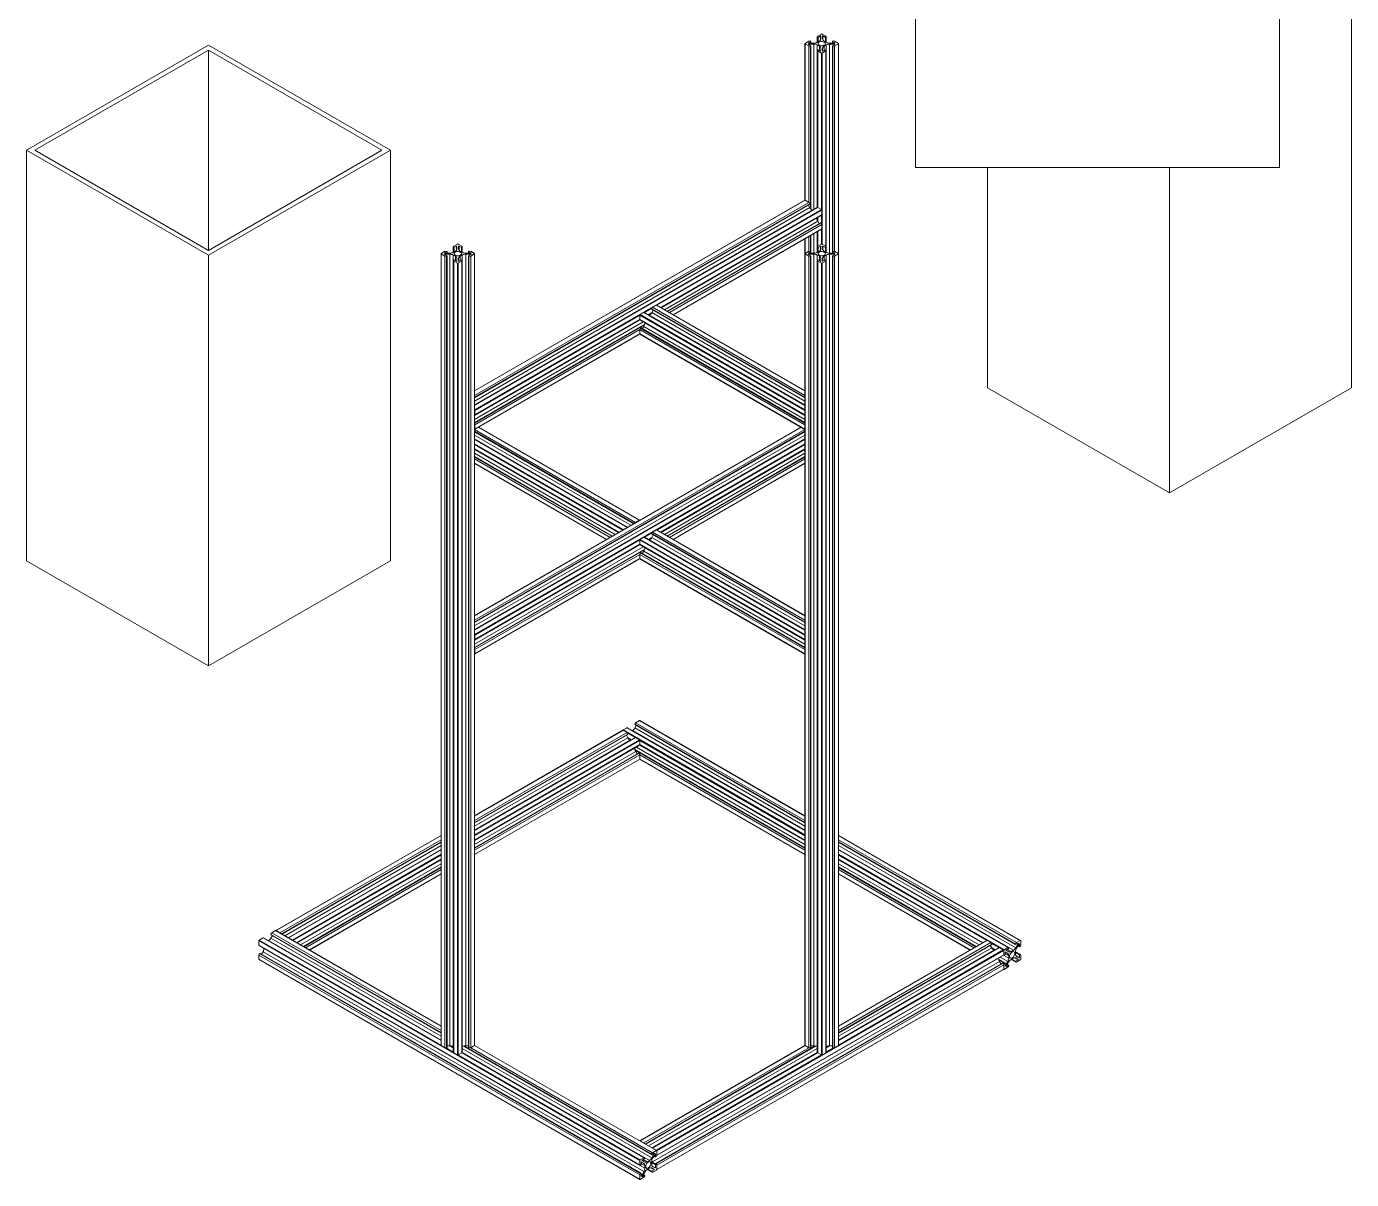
# Model space of a CAD drawing. Header units: millimetres. Extents: x -331 to 5585, y -2655 to 1513.
# Drawn here: x 4478 to 5585, y -880 to 83 of the extents above; entities that cross this region are included whole.
import ezdxf

# ---------------------------------------------------------------- set-up
doc = ezdxf.new("R2010")
doc.units = ezdxf.units.MM

msp = doc.modelspace()

# ---------------------------------------------------------------- linework, layer by layer
at = {"color": 7, "linetype": 'Continuous', "lineweight": 15}
for p, q in [((5220.5, -34.8), (5220.5, 148.9)), ((5524.5, 148.9), (5524.5, -34.8)), ((5584.8, 124), (5584.8, -218.9)), ((4477.8, -20.4), (4629.8, 67.4)), ((4629.8, 67.4), (4781.9, -20.4)), ((5128.2, 68.7), (5128.2, -62)), ((5128.3, 68.9), (5131.5, 70.7)), ((5131.5, 66.8), (5128.3, 68.6)), ((5133.2, 70.5), (5131.2, 69.3)), ((5131.2, 68.1), (5133.2, 67)), ((5131.3, 69.1), (5135.6, 69.1)), ((5135.6, 68.3), (5131.3, 68.3)), ((5132.9, 70.7), (5133.2, 70.5)), ((5133.2, 67), (5132.9, 66.8)), ((5133.2, 69.1), (5133.2, 70.5)), ((5133.2, 67), (5133.2, -69.6)), ((5138.4, 69.8), (5140.3, 70.9)), ((5140.3, 66.6), (5138.4, 67.7)), ((5138.5, 74.5), (5138.5, 69.9)), ((5138.8, 74.9), (5141.9, 76.7)), ((5139.1, 73.9), (5138.8, 74.1)), ((5141.2, 75.1), (5139.1, 73.9)), ((5139.1, 73.9), (5139.1, 70.2)), ((5141.5, 72.6), (5141.5, 75)), ((5142.5, 76.7), (5145.6, 74.9)), ((5142.9, 75), (5142.9, 72.6)), ((5145.3, 73.9), (5143.2, 75.1)), ((5144.1, 70.9), (5146, 69.8)), ((5146, 67.7), (5144.1, 66.6)), ((5145.6, 74.1), (5145.3, 73.9)), ((5145.3, 70.2), (5145.3, 73.9)), ((5145.9, 69.9), (5145.9, 74.5)), ((5148.8, 69.1), (5153, 69.1)), ((5153, 68.3), (5148.8, 68.3)), ((5151.1, 70.5), (5151.5, 70.7)), ((5153.2, 69.3), (5151.1, 70.5)), ((5151.1, 70.5), (5151.1, 69.1)), ((5151.1, 67), (5153.2, 68.1)), ((5151.5, 66.8), (5151.1, 67)), ((5151.1, -105), (5151.1, 67)), ((5152.9, 70.7), (5156.1, 68.9)), ((5156.1, 68.6), (5152.9, 66.8)), ((5156.2, -106.8), (5156.2, 68.7)), ((4484.9, -20.4), (4629.8, 63.3)), ((4629.8, 63.3), (4774.8, -20.4)), ((4629.8, 63.3), (4629.8, -104.1)), ((5138.5, 63), (5138.5, -68)), ((5138.8, 63.4), (5139.1, 63.6)), ((5141.9, 60.7), (5138.8, 62.6)), ((5139.1, 63.6), (5141.2, 62.4)), ((5141.5, 62.5), (5141.5, 64.9)), ((5145.6, 62.6), (5142.5, 60.7)), ((5142.9, 64.9), (5142.9, 62.5)), ((5143.2, 62.4), (5145.3, 63.6)), ((5145.3, 63.6), (5145.6, 63.4)), ((5145.9, -101), (5145.9, 63)), ((4477.8, -20.4), (4477.8, -363.3)), ((4629.8, -108.1), (4477.8, -20.4)), ((4629.8, -104.1), (4484.9, -20.4)), ((4781.9, -20.4), (4629.8, -108.1)), ((4774.8, -20.4), (4629.8, -104.1)), ((4781.9, -20.4), (4781.9, -363.3)), ((5524.5, -34.8), (5220.5, -34.8)), ((5280.7, -34.8), (5280.7, -218.9)), ((5432.8, -34.8), (5432.8, -306.7)), ((5128.1, -62), (4852.1, -221.4)), ((5132.2, -65.5), (4852.1, -227.2)), ((5131.5, -63.9), (5128.3, -62.1)), ((5132.2, -68.2), (5131, -66.2)), ((5132.2, -65.5), (5132.2, -65.1)), ((5138.3, -68), (4852.1, -233.2)), ((5007.9, -151.9), (5142, -74.5)), ((5134.2, -70.4), (5134.2, -70.3)), ((5138, -76.9), (5138, -76.8)), ((5138.5, -76.5), (5138.5, -79.1)), ((5141.9, -69.9), (5138.8, -68.1)), ((5142.2, -74), (5142.2, -70.4)), ((5013.1, -154.9), (5141.1, -81)), ((5018.1, -157.8), (5142.1, -86.3)), ((5138.5, -88.4), (5138.5, -105.7)), ((5139.9, -81.7), (5138.8, -79.7)), ((5141.5, -81.2), (5141.1, -81)), ((5142.2, -86.1), (5142.2, -82.4)), ((4834.7, -100.6), (4837.9, -98.8)), ((4838.4, -98.8), (4841.6, -100.6)), ((5128.2, -94.3), (5128.2, -221.4)), ((5133.2, -91.4), (5133.2, -105)), ((5138.8, -100.6), (5141.9, -98.8)), ((5142.5, -98.8), (5145.6, -100.6)), ((4629.8, -108.1), (4629.8, -451.1)), ((4824.2, -106.8), (4824.2, -768.2)), ((4824.3, -106.6), (4827.4, -104.8)), ((4827.4, -108.8), (4824.3, -106.9)), ((4824.3, -106.9), (4824.3, -768.3)), ((4829.2, -105), (4827.1, -106.2)), ((4827.1, -107.4), (4829.2, -108.6)), ((4827.3, -106.4), (4831.5, -106.4)), ((4831.5, -107.2), (4827.3, -107.2)), ((4827.4, -770.2), (4827.4, -108.8)), ((4828.8, -104.8), (4829.2, -105)), ((4829.2, -108.6), (4828.8, -108.8)), ((4828.8, -770.2), (4828.8, -108.8)), ((4829.2, -106.4), (4829.2, -105)), ((4829.2, -108.6), (4829.2, -770)), ((4831.5, -768.6), (4831.5, -107.2)), ((4834.3, -105.7), (4836.3, -104.6)), ((4836.3, -109), (4834.3, -107.9)), ((4834.3, -107.9), (4834.3, -769.3)), ((4834.4, -101), (4834.4, -105.7)), ((4835.1, -101.6), (4834.7, -101.4)), ((4837.1, -100.4), (4835.1, -101.6)), ((4835.1, -101.6), (4835.1, -105.3)), ((4837.4, -103), (4837.4, -100.5)), ((4837.4, -113), (4837.4, -110.6)), ((4838.8, -100.5), (4838.8, -103)), ((4838.8, -110.6), (4838.8, -113)), ((4841.2, -101.6), (4839.2, -100.4)), ((4840, -104.6), (4841.9, -105.7)), ((4841.9, -107.9), (4840, -109)), ((4841.6, -101.4), (4841.2, -101.6)), ((4841.2, -105.3), (4841.2, -101.6)), ((4841.9, -105.7), (4841.9, -101)), ((4841.9, -769.3), (4841.9, -107.9)), ((4844.8, -106.4), (4849, -106.4)), ((4849, -107.2), (4844.8, -107.2)), ((4844.8, -107.2), (4844.8, -768.6)), ((4847.1, -105), (4847.4, -104.8)), ((4849.1, -106.2), (4847.1, -105)), ((4847.1, -105), (4847.1, -106.4)), ((4847.1, -108.6), (4849.1, -107.4)), ((4847.4, -108.8), (4847.1, -108.6)), ((4847.1, -770), (4847.1, -108.6)), ((4847.4, -770.2), (4847.4, -108.8)), ((4848.9, -104.8), (4852, -106.6)), ((4852, -106.9), (4848.9, -108.8)), ((4848.9, -108.8), (4848.9, -770.2)), ((4852, -768.3), (4852, -106.9)), ((4852.1, -768.2), (4852.1, -106.8)), ((5128.2, -106.8), (5128.2, -768.2)), ((5128.3, -106.6), (5131.5, -104.8)), ((5131.5, -108.8), (5128.3, -106.9)), ((5128.3, -106.9), (5128.3, -768.3)), ((5133.2, -105), (5131.2, -106.2)), ((5131.2, -107.4), (5133.2, -108.6)), ((5131.3, -106.4), (5135.6, -106.4)), ((5135.6, -107.2), (5131.3, -107.2)), ((5131.5, -770.2), (5131.5, -108.8)), ((5132.9, -104.8), (5133.2, -105)), ((5133.2, -108.6), (5132.9, -108.8)), ((5132.9, -770.2), (5132.9, -108.8)), ((5133.2, -106.4), (5133.2, -105)), ((5133.2, -108.6), (5133.2, -770)), ((5135.6, -768.6), (5135.6, -107.2)), ((5138.4, -105.7), (5140.3, -104.6)), ((5140.3, -109), (5138.4, -107.9)), ((5138.4, -107.9), (5138.4, -769.3)), ((5138.5, -101), (5138.5, -105.7)), ((5139.1, -101.6), (5138.8, -101.4)), ((5141.2, -100.4), (5139.1, -101.6)), ((5139.1, -101.6), (5139.1, -105.3)), ((5141.5, -103), (5141.5, -100.5)), ((5141.5, -113), (5141.5, -110.6)), ((5142.9, -100.5), (5142.9, -103)), ((5142.9, -110.6), (5142.9, -113)), ((5145.3, -101.6), (5143.2, -100.4)), ((5144.1, -104.6), (5146, -105.7)), ((5146, -107.9), (5144.1, -109)), ((5145.6, -101.4), (5145.3, -101.6)), ((5145.3, -105.3), (5145.3, -101.6)), ((5145.9, -105.7), (5145.9, -101)), ((5146, -769.3), (5146, -107.9)), ((5148.8, -106.4), (5153, -106.4)), ((5153, -107.2), (5148.8, -107.2)), ((5148.8, -107.2), (5148.8, -768.6)), ((5151.1, -105), (5151.5, -104.8)), ((5153.2, -106.2), (5151.1, -105)), ((5151.1, -105), (5151.1, -106.4)), ((5151.1, -108.6), (5153.2, -107.4)), ((5151.5, -108.8), (5151.1, -108.6)), ((5151.1, -770), (5151.1, -108.6)), ((5151.5, -770.2), (5151.5, -108.8)), ((5152.9, -104.8), (5156.1, -106.6)), ((5156.1, -106.9), (5152.9, -108.8)), ((5152.9, -108.8), (5152.9, -770.2)), ((5156.1, -768.3), (5156.1, -106.9)), ((5156.2, -768.2), (5156.2, -106.8)), ((4834.4, -112.6), (4834.4, -774)), ((4834.7, -112.2), (4835.1, -111.9)), ((4837.9, -114.8), (4834.7, -113)), ((4834.7, -113), (4834.7, -774.4)), ((4835.1, -111.9), (4837.1, -113.1)), ((4837.9, -776.2), (4837.9, -114.8)), ((4841.6, -113), (4838.4, -114.8)), ((4838.4, -114.8), (4838.4, -776.2)), ((4839.2, -113.1), (4841.2, -111.9)), ((4841.2, -111.9), (4841.6, -112.2)), ((4841.6, -774.4), (4841.6, -113)), ((4841.9, -774), (4841.9, -112.6)), ((5138.5, -112.6), (5138.5, -774)), ((5138.8, -112.2), (5139.1, -111.9)), ((5141.9, -114.8), (5138.8, -113)), ((5138.8, -113), (5138.8, -774.4)), ((5139.1, -111.9), (5141.2, -113.1)), ((5141.9, -776.2), (5141.9, -114.8)), ((5145.6, -113), (5142.5, -114.8)), ((5142.5, -114.8), (5142.5, -776.2)), ((5143.2, -113.1), (5145.3, -111.9)), ((5145.3, -111.9), (5145.6, -112.2)), ((5145.6, -774.4), (5145.6, -113)), ((5145.9, -774), (5145.9, -112.6)), ((5000.2, -152.9), (5000.2, -153.3)), ((5128.2, -227.2), (5000.2, -153.3)), ((5000.2, -156), (5001.4, -154)), ((5000.9, -151.6), (5004, -149.8)), ((5128.2, -221.4), (5004.2, -149.8)), ((4852.1, -241.8), (4990.2, -162.1)), ((4852.1, -247.9), (4994.3, -165.8)), ((5128.1, -237.8), (4990.2, -158.2)), ((4990.2, -161.8), (4990.2, -158.2)), ((4990.2, -161.8), (5128.1, -241.4)), ((4990.4, -157.7), (4993.6, -155.9)), ((4990.4, -162.3), (5128.2, -241.8)), ((5128.2, -233.2), (4994.1, -155.8)), ((4994.4, -164.7), (4994.4, -164.6)), ((4997.6, -157.8), (4999.8, -156.5)), ((4998.1, -158.1), (4998.2, -158.1)), ((4852.2, -253.6), (4990.2, -174)), ((5128.1, -249.8), (4990.2, -170.2)), ((4990.2, -173.8), (4990.2, -170.2)), ((4990.2, -173.8), (5128.1, -253.4)), ((4990.2, -174), (5128.1, -253.6)), ((4991.2, -168.8), (4990.9, -169)), ((4991.2, -168.8), (5128.2, -247.9)), ((4992.4, -169.5), (4993.6, -167.5)), ((5280.7, -218.9), (5432.8, -306.7)), ((5432.8, -306.7), (5584.8, -218.9)), ((4824.2, -225.2), (4824.2, -592.7)), ((4852.3, -241.4), (4852.3, -237.8)), ((5128.1, -241.4), (5128.1, -237.8)), ((5124.9, -251.7), (4852.1, -409.2)), ((4852.3, -253.4), (4852.3, -249.8)), ((4990.1, -329.5), (4855.5, -251.7)), ((5128.1, -253.4), (5128.1, -249.8)), ((4985.1, -332.4), (4852.1, -255.6)), ((5128.2, -255.6), (4852.1, -415)), ((4979.9, -335.4), (4852.1, -261.6)), ((5128.2, -261.6), (4852.1, -421)), ((4852.1, -270.2), (4972.5, -339.7)), ((4852.1, -276.3), (4967.2, -342.7)), ((5007.9, -339.7), (5128.2, -270.2)), ((5013.1, -342.7), (5128.2, -276.3)), ((4852.1, -282.1), (4962.2, -345.6)), ((5018.1, -345.6), (5128.2, -282.1)), ((5128.2, -282.1), (5128.2, -409.2)), ((4986.7, -331.3), (4989.9, -329.5)), ((4976.3, -337.3), (4979.5, -335.5)), ((5000.2, -340.7), (5000.2, -341.1)), ((5128.2, -415), (5000.2, -341.1)), ((5000.2, -343.8), (5001.4, -341.8)), ((5000.9, -339.5), (5004, -337.6)), ((5128.2, -409.2), (5004.2, -337.6)), ((4852.1, -429.6), (4990.2, -349.9)), ((4852.1, -435.7), (4994.3, -353.6)), ((5128.1, -425.6), (4990.2, -346)), ((4990.2, -349.6), (4990.2, -346)), ((4990.2, -349.6), (5128.1, -429.2)), ((4990.4, -345.5), (4993.6, -343.7)), ((4990.4, -350.1), (5128.2, -429.6)), ((5128.2, -421), (4994.1, -343.6)), ((4994.4, -352.5), (4994.4, -352.4)), ((4997.6, -345.6), (4999.8, -344.3)), ((4998.1, -345.9), (4998.2, -345.9)), ((4477.8, -363.3), (4629.8, -451.1)), ((4629.8, -451.1), (4781.9, -363.3)), ((4852.2, -441.4), (4990.2, -361.8)), ((5128.1, -437.6), (4990.2, -358)), ((4990.2, -361.6), (4990.2, -358)), ((4990.2, -361.6), (5128.1, -441.2)), ((4990.2, -361.8), (5128.1, -441.4)), ((4991.2, -356.6), (4990.9, -356.8)), ((4991.2, -356.6), (5128.2, -435.7)), ((4992.4, -357.3), (4993.6, -355.3)), ((4852.3, -429.2), (4852.3, -425.6)), ((5128.1, -429.2), (5128.1, -425.6)), ((4852.3, -441.2), (4852.3, -437.6)), ((5128.1, -441.2), (5128.1, -437.6)), ((5128.2, -441.4), (5128.2, -592.7)), ((4986.7, -498.7), (4989.9, -496.9)), ((5128.2, -576.6), (4990.1, -496.9)), ((4976.1, -505), (4852.1, -576.6)), ((4980.2, -508.5), (4852.1, -582.4)), ((4976.3, -504.7), (4979.5, -502.9)), ((4979.5, -506.9), (4976.3, -505.1)), ((4980.1, -511.2), (4979, -509.2)), ((5128.2, -588.5), (4980, -502.9)), ((4980.2, -508.5), (4980.2, -508.1)), ((4984, -505.2), (4984.1, -505.1)), ((4986, -499.9), (4986, -500.3)), ((5128.2, -582.4), (4986, -500.3)), ((4986.1, -503), (4987.2, -501)), ((4986.2, -511), (4852.1, -588.5)), ((4852.1, -597), (4990, -517.5)), ((4980.5, -511.8), (4982.7, -513.1)), ((4982.2, -513.4), (4982.1, -513.3)), ((4985.9, -519.9), (4985.9, -519.8)), ((4989.9, -512.9), (4986.7, -511.1)), ((4990.1, -517.3), (5128.2, -597)), ((4990.2, -517), (4990.2, -513.4)), ((4852.1, -603.1), (4989.1, -524)), ((4852.1, -608.9), (4990.1, -529.2)), ((4986.1, -521), (5128.2, -603.1)), ((4987.9, -524.7), (4986.8, -522.7)), ((4989.5, -524.2), (4989.1, -524)), ((4990.1, -529.2), (5128.2, -608.9)), ((4990.2, -529.1), (4990.2, -525.4)), ((4824.2, -592.8), (4686.2, -672.4)), ((5308.3, -680.6), (5156.2, -592.8)), ((4824.2, -598.6), (4691.1, -675.4)), ((4824.2, -604.6), (4696.4, -678.4)), ((5304.2, -684), (5156.2, -598.6)), ((5298.2, -686.6), (5156.2, -604.6)), ((4703.8, -682.7), (4824.2, -613.2)), ((4709, -685.7), (4824.2, -619.2)), ((5156.2, -613.2), (5276.5, -682.7)), ((5156.2, -619.2), (5271.3, -685.7)), ((4714.1, -688.6), (4824.2, -625)), ((5156.2, -625), (5266.3, -688.6)), ((4682.7, -674.2), (4685.8, -672.4)), ((4824.2, -752.1), (4686, -672.4)), ((4689.5, -674.2), (4686.4, -672.4)), ((4990.2, -864.4), (4672, -680.7)), ((4672, -684.4), (4672, -680.7)), ((4672, -684.4), (4990.2, -868.1)), ((4672.2, -684.8), (4990.4, -868.5)), ((4672.3, -680.3), (4675.4, -678.4)), ((4824.2, -764), (4675.9, -678.4)), ((4679.9, -680.7), (4680, -680.7)), ((4682, -675.5), (4682, -675.9)), ((4824.2, -758), (4682, -675.9)), ((4682, -678.6), (4683.2, -676.6)), ((4700, -680.3), (4696.8, -678.4)), ((5280.2, -680.6), (5156.2, -752.1)), ((5284.2, -684), (5156.2, -758)), ((5283.5, -682.4), (5280.4, -680.6)), ((5284.2, -686.7), (5283, -684.7)), ((5284.2, -684), (5284.2, -683.6)), ((5306.3, -682.9), (5304.2, -684)), ((5304.2, -684), (5304.2, -683.6)), ((5304.3, -686.7), (5306.4, -683.1)), ((5304.9, -682.4), (5308.1, -680.6)), ((5307.1, -683.5), (5304.9, -687.1)), ((5306.1, -685.1), (5307.3, -685.8)), ((5307.3, -685.8), (5307.3, -683.4)), ((5307.7, -685.6), (5307.3, -685.8)), ((5308.4, -680.7), (5308.4, -684.4)), ((4990.2, -876.5), (4672, -692.8)), ((4672, -696.4), (4672, -692.8)), ((4672, -696.4), (4990.2, -880.1)), ((4672.1, -696.6), (4990.2, -880.3)), ((4673, -691.4), (4672.7, -691.6)), ((4672.7, -691.6), (4990.9, -875.3)), ((4673, -691.4), (4991.2, -875.1)), ((4674.2, -692.1), (4675.4, -690)), ((4993.6, -873.7), (4675.4, -690)), ((4676.2, -687.3), (4676.2, -687.2)), ((4676.2, -687.3), (4994.4, -870.9)), ((5004.2, -860.3), (5294, -693)), ((5294.2, -688.9), (5004.3, -856.3)), ((5004.3, -859.9), (5294.2, -692.5)), ((5290.3, -686.6), (5156.2, -764)), ((5284.5, -687.3), (5286.8, -688.6)), ((5286.3, -688.9), (5286.2, -688.8)), ((5290, -695.4), (5290, -695.3)), ((5290.1, -696.5), (5295.3, -699.5)), ((5293.9, -688.4), (5290.8, -686.6)), ((5294.2, -692.5), (5294.2, -688.9)), ((5294.2, -692.8), (5294.4, -693)), ((5294.5, -688.4), (5297.7, -686.6)), ((5295.3, -692.7), (5294.9, -693)), ((5295.3, -690.4), (5295.3, -692.7)), ((5297.6, -691.3), (5295.5, -690.1)), ((5296.2, -688.9), (5298.3, -690.2)), ((5298.4, -687.4), (5296.3, -688.6)), ((5298.4, -687), (5298.4, -687.4)), ((5298.5, -695.4), (5298.5, -693.2)), ((5300.3, -690), (5302.3, -688.8)), ((5302.3, -695.4), (5300.3, -696.5)), ((5300.4, -696.4), (5304.4, -698.8)), ((5301, -696.1), (5304.2, -697.9)), ((5304.1, -689.9), (5304.1, -692.2)), ((5308.2, -692.3), (5304.1, -690)), ((5307.3, -692.6), (5304.1, -690.7)), ((5304.2, -697.9), (5306.3, -696.7)), ((5306.4, -696.4), (5304.3, -695.2)), ((5304.9, -694), (5307.1, -695.2)), ((5308.1, -696.9), (5304.9, -698.7)), ((5307.3, -692.6), (5307.7, -692.4)), ((5307.3, -694.9), (5307.3, -692.6)), ((5308.4, -692.8), (5308.4, -696.4)), ((5290.8, -698.2), (5000.9, -865.6)), ((5003.2, -866.9), (5293.2, -699.5)), ((5003.6, -867.1), (5293.5, -699.7)), ((5294.2, -701), (5004.3, -868.3)), ((5004.3, -872), (5294.2, -704.6)), ((5004.3, -872.1), (5294.1, -704.8)), ((5292, -700.2), (5290.8, -698.2)), ((5293.5, -699.7), (5293.2, -699.5)), ((5294.2, -704.6), (5294.2, -701)), ((5294.2, -704.7), (5294.3, -704.8)), ((5297.7, -702.9), (5294.5, -704.8)), ((5294.9, -699.7), (5295.3, -699.5)), ((5295.3, -699.5), (5295.3, -701.9)), ((5295.5, -701.9), (5297.6, -698.2)), ((5298.3, -698.6), (5296.2, -702.3)), ((5296.3, -702.5), (5298.4, -701.3)), ((5298.4, -701.3), (5297.2, -700.6)), ((5298.4, -701.3), (5298.4, -701.7)), ((5304.2, -698.3), (5304.2, -697.9)), ((4827.4, -770.2), (4824.3, -768.3)), ((4828.8, -770.2), (4829.2, -770)), ((4831.5, -768.6), (4829.2, -768.6)), ((4834.4, -769.9), (4832.2, -768.6)), ((4834.4, -769.3), (4834.3, -769.3)), ((4837.9, -776.2), (4834.7, -774.4)), ((4841.6, -774.4), (4838.4, -776.2)), ((4994.1, -862.1), (4841.8, -774.2)), ((4841.9, -769.3), (4841.9, -769.3)), ((5000.2, -859.6), (4843, -768.8)), ((4847.1, -768.6), (4844.8, -768.6)), ((4847.1, -770), (4847.4, -770.2)), ((4852, -768.3), (4848.9, -770.2)), ((5004.2, -856.1), (4852.1, -768.3)), ((5128.2, -768.3), (4990.2, -847.9)), ((5137.3, -768.8), (4995.2, -850.9)), ((5138.5, -774.2), (5000.4, -853.9)), ((5131.5, -770.2), (5128.3, -768.3)), ((5132.9, -770.2), (5133.2, -770)), ((5135.6, -768.6), (5133.2, -768.6)), ((5138.5, -769.3), (5138.4, -769.3)), ((5141.9, -776.2), (5138.8, -774.4)), ((5145.6, -774.4), (5142.5, -776.2)), ((5148.1, -768.6), (5145.9, -769.9)), ((5146, -769.3), (5145.9, -769.3)), ((5151.1, -768.6), (5148.8, -768.6)), ((5151.1, -770), (5151.5, -770.2)), ((5156.1, -768.3), (5152.9, -770.2)), ((4993.6, -849.8), (4990.4, -847.9)), ((4990.4, -863.9), (4993.6, -862.1)), ((4994.3, -862.9), (4992.3, -864.1)), ((4994.3, -862.5), (4994.3, -862.9)), ((5002.2, -858.4), (5000.2, -859.6)), ((5000.2, -862.3), (5002.3, -858.6)), ((5000.2, -859.6), (5000.2, -859.2)), ((5004, -855.8), (5000.9, -854)), ((5000.9, -857.9), (5004, -856.1)), ((5003, -859), (5000.9, -862.7)), ((5002.1, -860.6), (5003.2, -861.3)), ((5003.2, -861.3), (5003.2, -859)), ((5003.6, -861.1), (5003.2, -861.3)), ((5004.3, -859.9), (5004.3, -856.3)), ((4990.2, -868.1), (4990.2, -864.4)), ((4991.2, -868.3), (4990.9, -868.5)), ((4991.2, -865.9), (4991.2, -868.3)), ((4993.6, -866.9), (4991.5, -865.7)), ((4991.5, -877.4), (4993.6, -873.7)), ((4992.2, -864.5), (4994.3, -865.7)), ((4994.3, -874.1), (4992.2, -877.8)), ((4994.4, -870.9), (4994.4, -868.7)), ((4996.3, -865.5), (4998.2, -864.4)), ((4998.2, -870.9), (4996.3, -872)), ((4996.3, -872), (5000.4, -874.3)), ((4997, -871.6), (5000.2, -873.4)), ((5000.1, -865.4), (5000.1, -867.7)), ((5004.1, -867.9), (5000.1, -865.5)), ((5003.2, -868.1), (5000.1, -866.3)), ((5002.3, -871.9), (5000.2, -870.7)), ((5000.2, -873.4), (5002.2, -872.3)), ((5000.2, -873.8), (5000.2, -873.4)), ((5001.3, -866.2), (5000.9, -865.6)), ((5000.9, -869.5), (5003, -870.7)), ((5004, -872.4), (5000.9, -874.3)), ((5003.2, -866.9), (5003.2, -867.4)), ((5003.2, -866.9), (5003.6, -867.1)), ((5003.2, -868.1), (5003.6, -867.9)), ((5003.2, -870.5), (5003.2, -868.1)), ((5004.3, -872), (5004.3, -868.3)), ((4990.2, -880.1), (4990.2, -876.5)), ((4993.6, -878.5), (4990.4, -880.3)), ((4990.9, -875.3), (4991.2, -875.1)), ((4991.2, -875.1), (4991.2, -877.4)), ((4992.3, -878), (4994.3, -876.8)), ((4994.3, -876.8), (4993.1, -876.1)), ((4994.3, -876.8), (4994.3, -877.2))]:
    msp.add_line(p, q, dxfattribs=at)
at = {"color": 8, "linetype": 'Continuous', "lineweight": 15}
for p, q in [((5128.3, 68.6), (5128.3, -62.1)), ((5131.2, 69.3), (5131.2, 69.2)), ((5131.3, 68.3), (5131.3, 68.1)), ((5131.5, -63.9), (5131.5, 66.8)), ((5132.9, -69.3), (5132.9, 66.8)), ((5135.6, -69.6), (5135.6, 68.3)), ((5138.4, 67.7), (5138.4, -68)), ((5138.8, 70), (5138.8, 74.1)), ((5140.3, 62.9), (5140.3, 66.6)), ((5141.2, 71.6), (5141.2, 75.1)), ((5143.2, 75.1), (5143.2, 71.6)), ((5144.1, 66.6), (5144.1, 62.9)), ((5145.6, 70), (5145.6, 74.1)), ((5146, -105.7), (5146, 67.7)), ((5148.8, 68.3), (5148.8, -106.4)), ((5151.5, -104.8), (5151.5, 66.8)), ((5152.9, 66.8), (5152.9, -104.8)), ((5153, 68.1), (5153, 68.3)), ((5153.2, 69.2), (5153.2, 69.3)), ((5156.1, -106.6), (5156.1, 68.6)), ((5138.8, 62.6), (5138.8, -68.1)), ((5141.9, -69.9), (5141.9, 60.7)), ((5142.5, 60.7), (5142.5, -98.8)), ((5145.6, -100.6), (5145.6, 62.6)), ((5128.3, -62.1), (4852.1, -221.5)), ((4852.1, -225.2), (5131.5, -63.9)), ((4852.1, -226.8), (5132.2, -65.1)), ((5131.5, -67.1), (5131.5, -65.9)), ((5138.8, -68.1), (4852.1, -233.6)), ((4852.1, -229.9), (5132.2, -68.2)), ((4852.1, -237.2), (5141.9, -69.9)), ((5134.2, -70.3), (4852.1, -233.1)), ((5142.2, -70.4), (5004.4, -149.9)), ((5007.6, -151.7), (5142.2, -74)), ((5007.9, -152), (5138, -76.9)), ((5138.4, -76.6), (5138.4, -78.9)), ((5138.8, -76.3), (5138.8, -79.7)), ((5141.9, -81.6), (5141.9, -74.5)), ((5138.8, -79.7), (5010.8, -153.6)), ((5013.4, -155.1), (5141.5, -81.2)), ((5142.2, -82.4), (5014.9, -155.9)), ((5018, -157.8), (5142.2, -86.1)), ((5138.4, -88.4), (5138.4, -105.7)), ((5138.8, -88.2), (5138.8, -100.6)), ((5141.9, -98.8), (5141.9, -86.4)), ((5128.3, -94.2), (5128.3, -106.6)), ((5131.5, -104.8), (5131.5, -92.4)), ((5132.9, -104.8), (5132.9, -91.6)), ((5135.6, -106.4), (5135.6, -90)), ((4827.1, -106.2), (4827.1, -106.4)), ((4827.3, -107.2), (4827.3, -107.5)), ((4834.7, -105.5), (4834.7, -101.4)), ((4836.3, -112.7), (4836.3, -109)), ((4837.1, -103.9), (4837.1, -100.4)), ((4839.2, -100.4), (4839.2, -103.9)), ((4840, -109), (4840, -112.7)), ((4841.6, -105.5), (4841.6, -101.4)), ((4849, -107.5), (4849, -107.2)), ((4849.1, -106.4), (4849.1, -106.2)), ((5131.2, -106.2), (5131.2, -106.4)), ((5131.3, -107.2), (5131.3, -107.5)), ((5138.8, -105.5), (5138.8, -101.4)), ((5140.3, -112.7), (5140.3, -109)), ((5141.2, -103.9), (5141.2, -100.4)), ((5143.2, -100.4), (5143.2, -103.9)), ((5144.1, -109), (5144.1, -112.7)), ((5145.6, -105.5), (5145.6, -101.4)), ((5153, -107.5), (5153, -107.2)), ((5153.2, -106.4), (5153.2, -106.2)), ((5000.3, -152.3), (4994.2, -155.8)), ((5000.2, -152.9), (5128.2, -226.8)), ((5000.9, -151.6), (5128.2, -225.2)), ((5128.2, -221.5), (5004, -149.8)), ((4852.1, -241.9), (4990.3, -162.2)), ((4993.1, -163.8), (4852.1, -245.2)), ((4990.2, -158.2), (4852.3, -237.8)), ((4852.3, -241.4), (4990.2, -161.8)), ((4990.4, -157.7), (5128.2, -237.2)), ((5128.2, -233.6), (4993.6, -155.9)), ((4994.4, -164.7), (5128.2, -241.9)), ((4997.3, -157.7), (5000.2, -156)), ((4997.7, -157.9), (4999.7, -156.7)), ((5128.2, -233.1), (4998.2, -158.1)), ((5000.2, -156), (5128.2, -229.9)), ((4852.1, -248.3), (4994.1, -166.3)), ((4990.2, -170.2), (4852.3, -249.8)), ((4852.3, -253.4), (4990.2, -173.8)), ((4990.9, -169), (5128.2, -248.3)), ((4992.9, -168.6), (4991.9, -169.2)), ((5128.2, -245.2), (4993.6, -167.5)), ((5125, -251.8), (4852.1, -409.3)), ((4852.1, -413), (5128.1, -253.6)), ((4852.2, -253.6), (4986.7, -331.3)), ((4989.9, -329.5), (4855.3, -251.8)), ((4852.1, -255.2), (4985.5, -332.2)), ((4852.1, -414.6), (5128.2, -255.2)), ((4852.1, -258.3), (4982.8, -333.7)), ((4852.1, -417.7), (5128.2, -258.3)), ((4980, -335.4), (4852.1, -261.6)), ((5128.2, -261.6), (4852.1, -420.9)), ((4979.5, -335.5), (4852.1, -262)), ((5128.2, -262), (4852.1, -421.4)), ((4852.1, -265.6), (4976.3, -337.3)), ((4852.1, -425), (5128.2, -265.6)), ((4975.9, -337.7), (4852.1, -266.3)), ((4852.1, -269.9), (4972.8, -339.5)), ((4852.1, -270.3), (4972.4, -339.8)), ((4969.6, -341.4), (4852.1, -273.6)), ((4852.1, -276.7), (4966.9, -342.9)), ((5128.2, -266.3), (5004.4, -337.7)), ((5007.6, -339.5), (5128.2, -269.9)), ((5007.9, -339.8), (5128.2, -270.3)), ((5128.2, -273.6), (5010.8, -341.4)), ((5013.4, -342.9), (5128.2, -276.7)), ((4965.5, -343.8), (4852.1, -278.3)), ((4852.1, -281.9), (4962.3, -345.6)), ((5128.2, -278.3), (5014.9, -343.8)), ((5018, -345.6), (5128.2, -281.9)), ((5000.3, -340.1), (4994.2, -343.7)), ((5000.2, -340.7), (5128.2, -414.6)), ((5000.9, -339.5), (5128.2, -413)), ((5128.2, -409.3), (5004, -337.6)), ((4852.1, -429.7), (4990.3, -350)), ((4993.1, -351.6), (4852.1, -433)), ((4852.1, -436.1), (4994.1, -354.1)), ((4990.2, -346), (4852.3, -425.6)), ((4852.3, -429.2), (4990.2, -349.6)), ((4990.4, -345.5), (5128.2, -425)), ((5128.2, -421.4), (4993.6, -343.7)), ((4994.4, -352.5), (5128.2, -429.7)), ((4997.3, -345.5), (5000.2, -343.8)), ((4997.7, -345.7), (4999.7, -344.5)), ((5128.2, -420.9), (4998.2, -345.9)), ((5000.2, -343.8), (5128.2, -417.7)), ((4990.2, -358), (4852.3, -437.6)), ((4852.3, -441.2), (4990.2, -361.6)), ((4990.9, -356.8), (5128.2, -436.1)), ((4992.9, -356.4), (4991.9, -357)), ((5128.2, -433), (4993.6, -355.3)), ((5128.2, -576.7), (4989.9, -496.9)), ((4976.3, -505.1), (4852.1, -576.7)), ((4852.1, -580.4), (4979.5, -506.9)), ((4852.1, -582), (4980.2, -508.1)), ((4976.3, -504.7), (5128.2, -592.4)), ((5128.2, -588.8), (4979.5, -502.9)), ((4986.2, -511.1), (4980, -507.5)), ((5128.2, -588.4), (4984.1, -505.1)), ((4986, -499.9), (5128.2, -582)), ((4986.1, -503), (5128.2, -585.1)), ((4986.7, -498.7), (5128.2, -580.4)), ((4986.7, -511.1), (4852.1, -588.8)), ((4852.1, -585.1), (4980.1, -511.2)), ((4852.1, -592.4), (4989.9, -512.9)), ((4982.1, -513.3), (4852.1, -588.4)), ((4990.2, -513.4), (4852.1, -593.1)), ((4852.1, -596.7), (4990.2, -517)), ((4852.1, -597.1), (4985.9, -519.9)), ((4980.1, -511.2), (4983, -512.9)), ((4980.6, -511.9), (4982.6, -513.1)), ((5128.2, -600.4), (4987.3, -519)), ((4990.1, -517.4), (5128.2, -597.1)), ((5128.2, -593.1), (4990.2, -513.4)), ((4990.2, -517), (5128.2, -596.7)), ((4986.8, -522.7), (4852.1, -600.4)), ((4852.1, -603.5), (4989.5, -524.2)), ((4990.2, -525.4), (4852.1, -605.1)), ((4852.1, -608.8), (4990.2, -529.1)), ((4986.2, -521.5), (5128.2, -603.5)), ((4988.4, -524.4), (4987.4, -523.8)), ((5128.2, -605.1), (4990.2, -525.4)), ((4990.2, -529.1), (5128.2, -608.8)), ((4824.2, -592.9), (4686.4, -672.4)), ((4689.5, -674.2), (4824.2, -596.5)), ((5308.1, -680.6), (5156.2, -592.9)), ((5156.2, -596.5), (5304.9, -682.4)), ((4690.8, -675.1), (4824.2, -598.2)), ((4693.5, -676.7), (4824.2, -601.2)), ((4824.2, -604.5), (4696.3, -678.3)), ((4824.2, -604.9), (4696.8, -678.4)), ((4700, -680.3), (4824.2, -608.6)), ((5156.2, -598.2), (5304.2, -683.6)), ((5156.2, -601.2), (5304.3, -686.7)), ((5302.3, -688.8), (5156.2, -604.5)), ((5297.7, -686.6), (5156.2, -604.9)), ((5156.2, -608.6), (5294.5, -688.4)), ((4824.2, -609.2), (4700.4, -680.7)), ((4703.5, -682.5), (4824.2, -612.8)), ((4703.9, -682.7), (4824.2, -613.3)), ((4824.2, -616.5), (4706.7, -684.3)), ((4709.4, -685.9), (4824.2, -619.6)), ((5280, -680.7), (5156.2, -609.2)), ((5156.2, -612.8), (5276.8, -682.5)), ((5156.2, -613.3), (5276.4, -682.7)), ((5273.6, -684.3), (5156.2, -616.5)), ((5156.2, -619.6), (5270.9, -685.9)), ((4824.2, -621.3), (4710.8, -686.7)), ((4713.9, -688.5), (4824.2, -624.9)), ((5269.5, -686.7), (5156.2, -621.3)), ((5156.2, -624.9), (5266.4, -688.5)), ((4682.7, -674.2), (4824.2, -755.9)), ((4824.2, -752.3), (4685.8, -672.4)), ((4672.3, -680.3), (4824.2, -768)), ((4824.2, -764.3), (4675.4, -678.4)), ((4824.2, -763.9), (4680, -680.7)), ((4682, -675.5), (4824.2, -757.5)), ((4682, -678.6), (4824.2, -760.6)), ((5280.4, -680.6), (5156.2, -752.3)), ((5156.2, -755.9), (5283.5, -682.4)), ((5156.2, -757.5), (5284.2, -683.6)), ((5290.2, -686.6), (5284.1, -683.1)), ((5306.4, -683.1), (5306.1, -682.9)), ((5307.3, -683.4), (5307.2, -683.4)), ((5004.2, -860.4), (5290, -695.4)), ((5290.8, -686.6), (5156.2, -764.3)), ((5156.2, -760.6), (5284.2, -686.7)), ((5156.2, -768), (5293.9, -688.4)), ((5286.2, -688.8), (5156.2, -763.9)), ((5284.2, -686.8), (5287.1, -688.4)), ((5284.7, -687.4), (5286.7, -688.6)), ((5290.3, -697), (5294.9, -699.7)), ((5297.6, -698.2), (5291.3, -694.6)), ((5294.1, -692.9), (5298.5, -695.4)), ((5298.5, -693.2), (5295.3, -691.3)), ((5295.5, -690.1), (5297.6, -691.3)), ((5297.1, -688.1), (5300.3, -690)), ((5300.7, -696.3), (5304.2, -698.3)), ((5306.3, -696.7), (5303.3, -695)), ((5304.1, -690.3), (5307.7, -692.4)), ((5304.2, -695.2), (5306.4, -696.4)), ((5304.3, -693.2), (5307.3, -694.9)), ((5292.5, -699.9), (5291.5, -699.4)), ((5295.3, -701.7), (5295.5, -701.9)), ((5296.2, -702.4), (5296.3, -702.5)), ((4828.3, -770.3), (4834.4, -773.9)), ((4834.4, -770.2), (4831.5, -768.6)), ((4834.4, -769.8), (4832.4, -768.6)), ((4993.6, -862.1), (4841.6, -774.4)), ((4998.2, -864.4), (4841.8, -774.1)), ((4841.9, -770.8), (5000.2, -862.3)), ((4843.5, -768.7), (5000.2, -859.2)), ((4846.1, -768.6), (4847.1, -769.1)), ((4848.9, -770.2), (5000.9, -857.9)), ((5004, -856.1), (4852, -768.3)), ((5128.3, -768.3), (4990.4, -847.9)), ((4993.6, -849.8), (5131.5, -770.2)), ((4994.8, -850.7), (5136.8, -768.7)), ((4997.5, -852.2), (5138.5, -770.8)), ((5138.5, -774.1), (5000.3, -853.9)), ((5138.8, -774.4), (5000.9, -854)), ((5133.2, -769.1), (5134.2, -768.6)), ((5148.8, -768.6), (5145.9, -770.2)), ((5148, -768.6), (5145.9, -769.8)), ((5145.9, -773.9), (5152.1, -770.3)), ((4838.4, -776.2), (4990.4, -863.9)), ((5004, -855.8), (5141.9, -776.2)), ((5001.2, -862.1), (5002.9, -861.1)), ((5002.3, -858.6), (5002.1, -858.5)), ((5003.2, -859), (5003.1, -858.9)), ((4994.4, -868.7), (4991.2, -866.9)), ((4991.5, -865.7), (4993.6, -866.9)), ((4993.1, -863.7), (4996.3, -865.5)), ((4996.6, -871.8), (5000.2, -873.8)), ((5002.2, -872.3), (4999.2, -870.5)), ((5000.1, -865.9), (5003.6, -867.9)), ((5000.2, -870.7), (5002.3, -871.9)), ((5000.3, -868.8), (5003.2, -870.5)), ((4991.2, -877.3), (4991.5, -877.4)), ((4992.1, -877.9), (4992.3, -878))]:
    msp.add_line(p, q, dxfattribs=at)
at = {"color": 7, "linetype": 'Continuous', "lineweight": 15, "flags": 128}
for points in [[(5131.3, 69.1), (5131.3, 69.1), (5131.2, 69.2), (5131.2, 69.2), (5131.2, 69.2), (5131.1, 69.2), (5131.1, 69.3), (5131.2, 69.3), (5131.2, 69.3)], [(5131.2, 68.1), (5131.2, 68.2), (5131.1, 68.2), (5131.1, 68.2), (5131.2, 68.3), (5131.2, 68.3), (5131.2, 68.3), (5131.3, 68.3), (5131.3, 68.3)], [(5140, 67.5), (5139.4, 68), (5139.2, 68.6), (5139.2, 69.2), (5139.7, 69.8), (5140.4, 70.2), (5141.4, 70.4), (5142.5, 70.5), (5143.5, 70.3), (5144.3, 70), (5145, 69.5), (5145.2, 68.9), (5145.1, 68.3), (5144.7, 67.7), (5143.9, 67.3), (5143, 67), (5141.9, 67), (5140.9, 67.1), (5140, 67.5)], [(5141.2, 75.1), (5141.2, 75.1), (5141.3, 75.1), (5141.3, 75.1), (5141.4, 75.1), (5141.4, 75.1), (5141.5, 75.1), (5141.5, 75), (5141.5, 75)], [(5142.9, 75), (5142.9, 75), (5142.9, 75.1), (5143, 75.1), (5143, 75.1), (5143.1, 75.1), (5143.1, 75.1), (5143.2, 75.1), (5143.2, 75.1)], [(5153.2, 69.3), (5153.2, 69.3), (5153.2, 69.3), (5153.2, 69.2), (5153.2, 69.2), (5153.2, 69.2), (5153.2, 69.2), (5153.1, 69.1), (5153, 69.1)], [(5153, 68.3), (5153.1, 68.3), (5153.2, 68.3), (5153.2, 68.3), (5153.2, 68.3), (5153.2, 68.2), (5153.2, 68.2), (5153.2, 68.2), (5153.2, 68.1)], [(5141.5, 62.5), (5141.5, 62.4), (5141.5, 62.4), (5141.4, 62.4), (5141.4, 62.4), (5141.3, 62.4), (5141.3, 62.4), (5141.2, 62.4), (5141.2, 62.4)], [(5143.2, 62.4), (5143.2, 62.4), (5143.1, 62.4), (5143.1, 62.4), (5143, 62.4), (5143, 62.4), (5142.9, 62.4), (5142.9, 62.4), (5142.9, 62.5)], [(4827.3, -106.4), (4827.2, -106.4), (4827.2, -106.4), (4827.1, -106.3), (4827.1, -106.3), (4827.1, -106.3), (4827.1, -106.3), (4827.1, -106.2), (4827.1, -106.2)], [(4827.1, -107.4), (4827.1, -107.4), (4827.1, -107.3), (4827.1, -107.3), (4827.1, -107.3), (4827.1, -107.2), (4827.2, -107.2), (4827.2, -107.2), (4827.3, -107.2)], [(4836, -108), (4835.4, -107.5), (4835.1, -106.9), (4835.2, -106.3), (4835.6, -105.8), (4836.4, -105.3), (4837.3, -105.1), (4838.4, -105), (4839.4, -105.2), (4840.3, -105.5), (4840.9, -106), (4841.2, -106.6), (4841.1, -107.2), (4840.6, -107.8), (4839.9, -108.2), (4838.9, -108.5), (4837.9, -108.5), (4836.8, -108.4), (4836, -108)], [(4837.1, -100.4), (4837.2, -100.4), (4837.2, -100.4), (4837.3, -100.4), (4837.3, -100.4), (4837.4, -100.4), (4837.4, -100.5), (4837.4, -100.5), (4837.4, -100.5)], [(4838.8, -100.5), (4838.8, -100.5), (4838.9, -100.5), (4838.9, -100.4), (4838.9, -100.4), (4839, -100.4), (4839.1, -100.4), (4839.1, -100.4), (4839.2, -100.4)], [(4849.1, -106.2), (4849.2, -106.2), (4849.2, -106.3), (4849.2, -106.3), (4849.2, -106.3), (4849.1, -106.3), (4849.1, -106.4), (4849, -106.4), (4849, -106.4)], [(4849, -107.2), (4849, -107.2), (4849.1, -107.2), (4849.1, -107.2), (4849.2, -107.3), (4849.2, -107.3), (4849.2, -107.3), (4849.2, -107.4), (4849.1, -107.4)], [(5131.3, -106.4), (5131.3, -106.4), (5131.2, -106.4), (5131.2, -106.3), (5131.2, -106.3), (5131.1, -106.3), (5131.1, -106.3), (5131.2, -106.2), (5131.2, -106.2)], [(5131.2, -107.4), (5131.2, -107.4), (5131.1, -107.3), (5131.1, -107.3), (5131.2, -107.3), (5131.2, -107.2), (5131.2, -107.2), (5131.3, -107.2), (5131.3, -107.2)], [(5140, -108), (5139.4, -107.5), (5139.2, -106.9), (5139.2, -106.3), (5139.7, -105.8), (5140.4, -105.3), (5141.4, -105.1), (5142.5, -105), (5143.5, -105.2), (5144.3, -105.5), (5145, -106), (5145.2, -106.6), (5145.1, -107.2), (5144.7, -107.8), (5143.9, -108.2), (5143, -108.5), (5141.9, -108.5), (5140.9, -108.4), (5140, -108)], [(5141.2, -100.4), (5141.2, -100.4), (5141.3, -100.4), (5141.3, -100.4), (5141.4, -100.4), (5141.4, -100.4), (5141.5, -100.5), (5141.5, -100.5), (5141.5, -100.5)], [(5142.9, -100.5), (5142.9, -100.5), (5142.9, -100.5), (5143, -100.4), (5143, -100.4), (5143.1, -100.4), (5143.1, -100.4), (5143.2, -100.4), (5143.2, -100.4)], [(5153.2, -106.2), (5153.2, -106.2), (5153.2, -106.3), (5153.2, -106.3), (5153.2, -106.3), (5153.2, -106.3), (5153.2, -106.4), (5153.1, -106.4), (5153, -106.4)], [(5153, -107.2), (5153.1, -107.2), (5153.2, -107.2), (5153.2, -107.2), (5153.2, -107.3), (5153.2, -107.3), (5153.2, -107.3), (5153.2, -107.4), (5153.2, -107.4)], [(4837.4, -113), (4837.4, -113.1), (4837.4, -113.1), (4837.4, -113.1), (4837.3, -113.2), (4837.3, -113.2), (4837.2, -113.2), (4837.2, -113.2), (4837.1, -113.1)], [(4839.2, -113.1), (4839.1, -113.2), (4839.1, -113.2), (4839, -113.2), (4838.9, -113.2), (4838.9, -113.1), (4838.9, -113.1), (4838.8, -113.1), (4838.8, -113)], [(5141.5, -113), (5141.5, -113.1), (5141.5, -113.1), (5141.4, -113.1), (5141.4, -113.2), (5141.3, -113.2), (5141.3, -113.2), (5141.2, -113.2), (5141.2, -113.1)], [(5143.2, -113.1), (5143.2, -113.2), (5143.1, -113.2), (5143.1, -113.2), (5143, -113.2), (5143, -113.1), (5142.9, -113.1), (5142.9, -113.1), (5142.9, -113)], [(4990.2, -361.6), (4990.2, -361.7), (4990.2, -361.8), (4990.2, -361.8), (4990.2, -361.8), (4990.2, -361.8)], [(4990.1, -529.2), (4990.1, -529.2), (4990.1, -529.2), (4990.1, -529.2), (4990.2, -529.1), (4990.2, -529.1)], [(5306.3, -682.9), (5306.3, -682.8), (5306.4, -682.8), (5306.4, -682.8), (5306.4, -682.9), (5306.4, -682.9), (5306.4, -683), (5306.4, -683), (5306.4, -683.1)], [(5307.1, -683.5), (5307.1, -683.4), (5307.1, -683.4), (5307.2, -683.4), (5307.2, -683.3), (5307.3, -683.3), (5307.3, -683.4), (5307.3, -683.4), (5307.3, -683.4)], [(4672, -696.4), (4672, -696.5), (4672, -696.5), (4672, -696.6), (4672.1, -696.6), (4672.1, -696.6)], [(5295.3, -690.4), (5295.3, -690.3), (5295.3, -690.3), (5295.3, -690.2), (5295.4, -690.2), (5295.4, -690.1), (5295.5, -690.1), (5295.5, -690.1), (5295.5, -690.1)], [(5296.2, -688.9), (5296.2, -688.9), (5296.2, -688.9), (5296.2, -688.8), (5296.2, -688.8), (5296.2, -688.7), (5296.2, -688.7), (5296.3, -688.6), (5296.3, -688.6)], [(5299.1, -693.9), (5299.3, -693), (5299.6, -692), (5300.2, -691.1), (5300.9, -690.4), (5301.7, -690), (5302.4, -689.9), (5302.9, -690.1), (5303.3, -690.6), (5303.4, -691.4), (5303.3, -692.3), (5302.9, -693.3), (5302.4, -694.2), (5301.7, -694.9), (5300.9, -695.3), (5300.2, -695.4), (5299.6, -695.2), (5299.3, -694.7), (5299.1, -693.9)], [(5306.4, -696.4), (5306.4, -696.4), (5306.4, -696.5), (5306.4, -696.5), (5306.4, -696.6), (5306.4, -696.6), (5306.4, -696.7), (5306.3, -696.7), (5306.3, -696.7)], [(5307.3, -694.9), (5307.3, -695), (5307.3, -695.1), (5307.3, -695.1), (5307.2, -695.2), (5307.2, -695.2), (5307.1, -695.2), (5307.1, -695.2), (5307.1, -695.2)], [(5294.1, -704.8), (5294.1, -704.8), (5294.2, -704.7), (5294.2, -704.7), (5294.2, -704.6), (5294.2, -704.6)], [(5295.5, -701.9), (5295.5, -701.9), (5295.5, -702), (5295.4, -702), (5295.4, -702), (5295.3, -702), (5295.3, -702), (5295.3, -701.9), (5295.3, -701.9)], [(5296.3, -702.5), (5296.3, -702.5), (5296.2, -702.5), (5296.2, -702.5), (5296.2, -702.5), (5296.2, -702.4), (5296.2, -702.4), (5296.2, -702.3), (5296.2, -702.3)], [(5002.2, -858.4), (5002.3, -858.4), (5002.3, -858.4), (5002.3, -858.4), (5002.3, -858.4), (5002.4, -858.4), (5002.4, -858.5), (5002.3, -858.5), (5002.3, -858.6)], [(5003, -859), (5003, -858.9), (5003.1, -858.9), (5003.1, -858.9), (5003.2, -858.9), (5003.2, -858.9), (5003.2, -858.9), (5003.2, -858.9), (5003.2, -859)], [(4991.2, -865.9), (4991.2, -865.9), (4991.2, -865.8), (4991.3, -865.8), (4991.3, -865.7), (4991.4, -865.7), (4991.4, -865.7), (4991.4, -865.6), (4991.5, -865.7)], [(4992.2, -864.5), (4992.1, -864.4), (4992.1, -864.4), (4992.1, -864.4), (4992.1, -864.3), (4992.1, -864.3), (4992.2, -864.2), (4992.2, -864.2), (4992.3, -864.1)], [(4995.1, -869.4), (4995.2, -868.5), (4995.6, -867.5), (4996.2, -866.7), (4996.9, -866), (4997.6, -865.5), (4998.3, -865.4), (4998.9, -865.6), (4999.3, -866.2), (4999.4, -866.9), (4999.3, -867.9), (4998.9, -868.8), (4998.3, -869.7), (4997.6, -870.4), (4996.9, -870.9), (4996.2, -871), (4995.6, -870.7), (4995.2, -870.2), (4995.1, -869.4)], [(5002.3, -871.9), (5002.3, -871.9), (5002.4, -872), (5002.4, -872), (5002.3, -872.1), (5002.3, -872.1), (5002.3, -872.2), (5002.3, -872.2), (5002.2, -872.3)], [(5003.2, -870.5), (5003.2, -870.5), (5003.2, -870.6), (5003.2, -870.6), (5003.2, -870.7), (5003.1, -870.7), (5003.1, -870.7), (5003, -870.7), (5003, -870.7)], [(4991.5, -877.4), (4991.4, -877.4), (4991.4, -877.5), (4991.4, -877.5), (4991.3, -877.5), (4991.3, -877.5), (4991.2, -877.5), (4991.2, -877.5), (4991.2, -877.4)], [(4992.3, -878), (4992.2, -878), (4992.2, -878), (4992.1, -878), (4992.1, -878), (4992.1, -877.9), (4992.1, -877.9), (4992.1, -877.8), (4992.2, -877.8)]]:
    msp.add_lwpolyline(points, dxfattribs=at)
at = {"color": 7, "linetype": 'Continuous', "lineweight": 15}
for centre, radius, start, end in [((5128.4, 68.7), 0.175, 110.7809, 249.2173), ((5132.2, 69.4), 1.54, 62.6096, 117.3908), ((5132.2, 68.1), 1.54, 242.6102, 297.3897), ((5135.7, 74.9), 5.77, 268.8561, 298.04), ((5135.7, 62.6), 5.77, 61.9599, 91.144), ((5138.9, 74.5), 0.437, 110.7823, 249.2166), ((5139.5, 72.8), 2.01, 294.3752, 354.3049), ((5139.5, 64.7), 2.01, 5.6944, 65.6257), ((5142.2, 76.2), 0.615, 62.6092, 117.3915), ((5144.9, 72.8), 2.01, 185.695, 245.6251), ((5144.9, 64.7), 2.01, 114.3747, 174.3046), ((5145.5, 74.5), 0.437, 290.7847, 69.2157), ((5148.7, 74.9), 5.77, 241.9596, 271.1443), ((5148.7, 62.6), 5.77, 88.8561, 118.0403), ((5152.2, 69.4), 1.54, 62.6094, 117.3905), ((5152.2, 68.1), 1.54, 242.6093, 297.3905), ((5156, 68.7), 0.175, 290.7821, 69.216), ((5138.9, 63), 0.437, 110.7832, 249.2172), ((5142.2, 61.3), 0.615, 242.6097, 297.3909), ((5145.5, 63), 0.437, 290.7831, 69.2173), ((5128.2, -62.2), 0.201, 54.3855, 114.305), ((5130.7, -65.2), 1.54, 2.6062, 57.3938), ((5137.2, -65.4), 5.77, 208.8557, 238.0452), ((5143.7, -76.7), 5.77, 181.9565, 211.1435), ((5138.5, -68.5), 0.503, 54.3809, 114.3093), ((5141.6, -70.4), 0.615, 2.6053, 57.3941), ((5141.6, -74), 0.575, 309.7481, 1.5657), ((5140.7, -82.5), 1.54, 2.6054, 57.3946), ((5142, -86.1), 0.182, 302.0975, 9.2141), ((4838.1, -99.3), 0.615, 62.6063, 117.3949), ((5142.2, -99.3), 0.615, 62.6089, 117.3917), ((4824.3, -106.8), 0.175, 110.7791, 249.2172), ((4828.1, -106.2), 1.54, 62.6096, 117.3904), ((4828.1, -107.4), 1.54, 242.6102, 297.3893), ((4831.6, -100.6), 5.77, 268.856, 298.04), ((4831.6, -113), 5.77, 61.9603, 91.1433), ((4834.9, -101), 0.437, 110.7809, 249.2162), ((4835.4, -102.8), 2.01, 294.375, 354.305), ((4835.4, -110.8), 2.01, 5.6959, 65.6247), ((4840.8, -102.8), 2.01, 185.6965, 245.6241), ((4840.8, -110.8), 2.01, 114.3746, 174.3048), ((4841.4, -101), 0.437, 290.7848, 69.2167), ((4844.6, -100.6), 5.77, 241.96, 271.1436), ((4844.6, -113), 5.77, 88.8561, 118.0403), ((4848.1, -106.2), 1.54, 62.609, 117.3905), ((4848.1, -107.4), 1.54, 242.6094, 297.3911), ((4851.9, -106.8), 0.175, 290.7754, 69.221), ((5128.4, -106.8), 0.175, 110.7846, 249.2135), ((5132.2, -106.2), 1.54, 62.6092, 117.3905), ((5132.2, -107.4), 1.54, 242.6104, 297.3897), ((5135.7, -100.6), 5.77, 268.8561, 298.0401), ((5135.7, -113), 5.77, 61.96, 91.1439), ((5138.9, -101), 0.437, 110.7827, 249.2169), ((5139.5, -102.8), 2.01, 294.3748, 354.3051), ((5139.5, -110.8), 2.01, 5.6952, 65.6248), ((5144.9, -102.8), 2.01, 185.6947, 245.626), ((5144.9, -110.8), 2.01, 114.375, 174.3049), ((5145.5, -101), 0.437, 290.783, 69.2166), ((5148.7, -100.6), 5.77, 241.9594, 271.1442), ((5148.7, -113), 5.77, 88.856, 118.0401), ((5152.2, -106.2), 1.54, 62.6095, 117.3908), ((5152.2, -107.4), 1.54, 242.6096, 297.3905), ((5156, -106.8), 0.175, 290.781, 69.2172), ((4834.9, -112.6), 0.437, 110.7843, 249.2172), ((4838.1, -114.2), 0.615, 242.6098, 297.3914), ((4841.4, -112.6), 0.437, 290.7843, 69.2172), ((5138.9, -112.6), 0.437, 110.784, 249.2153), ((5142.2, -114.2), 0.615, 242.6115, 297.3891), ((5145.5, -112.6), 0.437, 290.7837, 69.2174), ((5001.7, -152.9), 1.54, 122.6054, 177.3946), ((5004.1, -150), 0.201, 65.6914, 125.6182), ((4990.8, -158.2), 0.615, 122.6069, 177.3925), ((4990.6, -161.9), 0.48, 172.747, 235.9419), ((4993.9, -156.3), 0.503, 65.6935, 125.6163), ((4988.6, -164.5), 5.77, 328.8565, 358.0432), ((4995.2, -153.2), 5.77, 301.9547, 331.1444), ((4991.7, -170.3), 1.54, 122.6062, 177.3938), ((4990.4, -173.8), 0.25, 180.6892, 227.9992), ((4851.7, -237.8), 0.619, 2.6988, 43.0273), ((4851.8, -241.4), 0.524, 312.8491, 4.9688), ((5128.6, -241.4), 0.524, 175.0323, 227.1528), ((5128.7, -237.8), 0.618, 136.9695, 177.3024), ((4850.9, -249.8), 1.42, 1.8358, 28.0473), ((4852.1, -253.5), 0.173, 271.4685, 9.7132), ((5128.2, -253.5), 0.173, 170.2864, 268.5248), ((5129.5, -249.8), 1.42, 151.9521, 178.1633), ((4987.5, -332.5), 1.42, 121.8326, 148.0499), ((4990, -329.6), 0.173, 31.4491, 129.7121), ((4976.6, -337.8), 0.618, 122.6945, 163.0318), ((4979.8, -335.9), 0.524, 72.8327, 124.9695), ((5001.7, -340.7), 1.54, 122.6052, 177.3943), ((5004.1, -337.8), 0.201, 65.7053, 125.6112), ((4990.8, -346), 0.615, 122.6066, 177.3934), ((4990.6, -349.7), 0.48, 172.7483, 235.9418), ((4993.9, -344.1), 0.503, 65.6939, 125.6159), ((4988.6, -352.3), 5.77, 328.8561, 358.0436), ((4995.2, -341), 5.77, 301.9547, 331.1441), ((4991.7, -358.1), 1.54, 122.606, 177.3945), ((4851.7, -425.6), 0.618, 2.6951, 43.0316), ((4851.8, -429.2), 0.524, 312.8481, 4.9682), ((5128.6, -429.2), 0.524, 175.0329, 227.1539), ((5128.7, -425.6), 0.618, 136.9652, 177.3061), ((4850.9, -437.7), 1.42, 1.8357, 28.0471), ((4852.1, -441.3), 0.173, 271.4793, 9.7007), ((5128.2, -441.3), 0.173, 170.2929, 268.5233), ((5129.5, -437.7), 1.42, 151.9524, 178.1633), ((4990, -497.1), 0.201, 65.6889, 125.6267), ((4976.6, -505.2), 0.619, 122.6971, 163.0217), ((4976.2, -505.2), 0.201, 54.3722, 114.3113), ((4979.7, -503.3), 0.503, 65.6841, 125.6259), ((4978.6, -508.2), 1.54, 2.6033, 57.3967), ((4981, -500.3), 5.77, 301.9559, 331.1436), ((4987.6, -500), 1.54, 122.6033, 177.3963), ((4985.2, -508.4), 5.77, 208.8564, 238.0441), ((4991.7, -519.7), 5.77, 181.9562, 211.1445), ((4986.4, -511.5), 0.503, 54.3747, 114.3144), ((4989.6, -513.4), 0.615, 2.599, 57.4035), ((4989.7, -517.1), 0.493, 305.0143, 6.3011), ((4988.6, -525.5), 1.54, 2.6049, 57.3951), ((4683.5, -675.5), 1.54, 122.6027, 177.3963), ((4685.9, -672.6), 0.201, 65.6847, 125.6318), ((4686.3, -672.6), 0.173, 50.2903, 148.5274), ((4688.8, -675.4), 1.42, 31.9559, 58.1678), ((4672.6, -680.8), 0.615, 122.5969, 177.3982), ((4672.4, -684.4), 0.48, 172.7451, 235.945), ((4675.7, -678.8), 0.503, 65.6842, 125.6244), ((4677, -675.8), 5.77, 301.9558, 331.1437), ((4696.5, -678.9), 0.524, 55.0322, 107.1526), ((4699.6, -680.8), 0.619, 16.9795, 57.302), ((5280.2, -680.7), 0.201, 54.3733, 114.311), ((5282.7, -683.7), 1.54, 2.6039, 57.3965), ((5305.8, -683.7), 1.54, 122.6033, 177.3963), ((5306.8, -684.3), 1.54, 302.6056, 357.3941), ((5308.2, -680.7), 0.175, 350.7819, 129.2203), ((4673.5, -692.9), 1.54, 122.606, 177.394), ((4670.4, -687.1), 5.77, 328.8565, 358.0435), ((5289.2, -683.9), 5.77, 208.8563, 238.0442), ((5295.7, -695.2), 5.77, 181.9561, 211.1441), ((5290.5, -687), 0.503, 54.374, 114.3162), ((5293.6, -688.9), 0.615, 2.6019, 57.4024), ((5293.7, -692.6), 0.506, 305.877, 5.4343), ((5294.8, -688.9), 0.615, 122.5974, 177.3983), ((5294.7, -692.6), 0.437, 170.7872, 309.2032), ((5296.5, -693), 2.01, 354.3799, 54.3006), ((5292.7, -695.2), 5.77, 328.8558, 358.0439), ((5297.9, -686.9), 0.437, 350.7826, 129.2078), ((5299.2, -688.3), 2.01, 245.6873, 305.6161), ((5303.4, -701.4), 5.77, 121.955, 151.1445), ((5299.2, -683.9), 5.77, 301.9559, 331.1436), ((5303.4, -697), 2.01, 65.6856, 125.6178), ((5309.9, -690.1), 5.77, 148.8568, 178.0435), ((5306.1, -692.4), 2.01, 174.3787, 234.303), ((5307.9, -692.7), 0.437, 350.7872, 129.2032), ((5307.7, -696.4), 0.615, 302.6053, 357.3953), ((5292.7, -701), 1.54, 2.6061, 57.3943), ((5295.8, -701), 1.54, 122.6056, 177.3941), ((5294.4, -704.6), 0.175, 170.7839, 309.2035), ((5296.8, -701.6), 1.54, 302.6055, 357.3941), ((5304.7, -698.4), 0.437, 170.7871, 309.2033), ((4824.4, -768.2), 0.201, 185.7015, 245.6199), ((4828.1, -768.8), 1.54, 242.6102, 297.3893), ((4831.6, -774.4), 5.77, 61.9603, 91.1433), ((4834.9, -773.9), 0.503, 185.6927, 245.6265), ((4841.4, -773.9), 0.503, 294.3743, 354.3076), ((4844.6, -774.4), 5.77, 88.8561, 118.0403), ((4848.1, -768.8), 1.54, 242.6094, 297.3911), ((4851.9, -768.2), 0.201, 294.3732, 354.3025), ((5128.4, -768.2), 0.201, 185.6907, 245.6246), ((5132.2, -768.8), 1.54, 242.6104, 297.3897), ((5135.7, -774.4), 5.77, 61.96, 91.1439), ((5139, -773.9), 0.503, 185.6962, 245.623), ((5145.4, -773.9), 0.503, 294.3764, 354.3036), ((5148.7, -774.4), 5.77, 88.856, 118.0401), ((5152.2, -768.8), 1.54, 242.6096, 297.3905), ((5156, -768.2), 0.201, 294.376, 354.3014), ((4838.1, -775.6), 0.615, 242.6098, 297.3914), ((5142.2, -775.6), 0.615, 242.6115, 297.3891), ((4990.3, -848.1), 0.173, 50.2942, 148.524), ((4992.8, -851), 1.42, 31.9562, 58.1673), ((4993.9, -862.5), 0.437, 350.7826, 129.2066), ((4995.2, -859.5), 5.77, 301.9558, 331.1437), ((5005.8, -865.6), 5.77, 148.8575, 178.043), ((5001.7, -859.2), 1.54, 122.6027, 177.3963), ((5000.6, -854.4), 0.524, 55.0332, 107.1519), ((5002.8, -859.8), 1.54, 302.6055, 357.3945), ((5003.7, -856.3), 0.615, 2.6019, 57.4024), ((5004.1, -856.2), 0.175, 350.7769, 129.2271), ((4990.8, -864.5), 0.615, 122.5969, 177.3982), ((4990.6, -868.1), 0.437, 170.7872, 309.2021), ((4992.4, -868.5), 2.01, 354.3809, 54.2991), ((4988.6, -870.7), 5.77, 328.8565, 358.0435), ((4995.1, -863.9), 2.01, 245.6871, 305.6162), ((4999.3, -876.9), 5.77, 121.9549, 151.1446), ((4999.4, -872.5), 2.01, 65.6854, 125.6179), ((5002.1, -867.9), 2.01, 174.3796, 234.3014), ((5000.6, -873.9), 0.437, 170.7875, 309.2047), ((5006.5, -862.3), 6.53, 196.2702, 210.2176), ((5002.8, -868.4), 1.54, 2.6061, 57.3943), ((5003.9, -868.2), 0.437, 350.7862, 129.2031), ((5003.7, -871.9), 0.615, 302.6018, 357.3982), ((4991.7, -876.6), 1.54, 122.606, 177.394), ((4990.3, -880.1), 0.175, 170.784, 309.2053), ((4992.8, -877.2), 1.54, 302.606, 357.394)]:
    msp.add_arc(centre, radius, start, end, dxfattribs=at)

doc.saveas('drawing.dxf')
